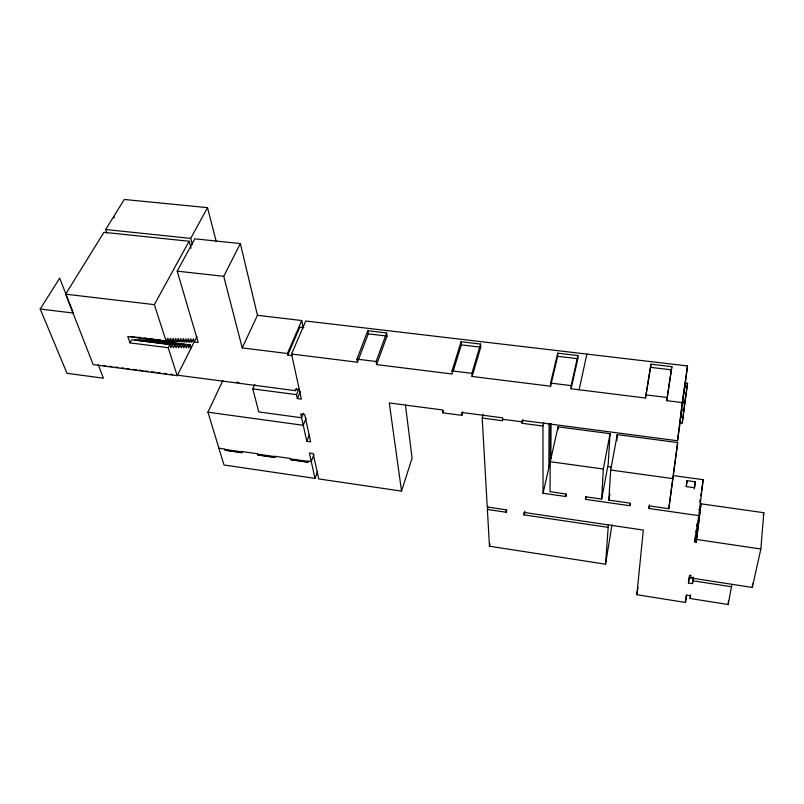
<?xml version="1.0" encoding="UTF-8"?>
<svg xmlns="http://www.w3.org/2000/svg" width="804" height="804" viewBox="0 0 804 804"><rect width="100%" height="100%" fill="white"/><g stroke="black" fill="none" stroke-linecap="round" stroke-linejoin="round"><path stroke-width="1.21" d="M548.881 467.486L549.062 423.246M550.378 423.618L550.047 491.686L565.865 493.947L565.815 496.52L543.052 493.254L542.951 426.03L543.816 422.401M291.561 354.031L357.448 362.222L356.956 359.127L367.79 330.725L386.613 332.956L376.131 361.498L376.584 364.604L452.29 374.011L452.039 370.895L461.094 341.75L480.581 344.052L471.908 373.347L472.109 376.473L550.559 386.221L550.569 383.076L557.715 353.167L577.895 355.559L577.805 358.715L571.091 388.774L645.491 398.02L650.999 364.192L671.863 366.654L666.747 400.663L682.234 402.583L687.5 365.941L305.761 321.007L291.561 354.031L301.349 399.106L297.369 398.573L296.505 394.643L298.847 388.995M550.861 458.772L551.062 423.607M550.559 386.221L557.674 356.323L557.715 353.167M558.066 429.256L558.097 426.834L610.055 433.657L608.216 464.019L601.653 499.083L585.634 496.782L585.523 499.354L629.823 505.726L630.225 503.344M571.091 388.774L571.172 385.629L577.895 355.559M601.653 499.083L603.332 469.023L610.055 433.657M629.823 505.726L630.045 503.143L608.799 500.108L610.698 470.038L617.251 434.602L677.671 442.552L668.807 508.701L649.2 505.897L648.928 508.47L698.787 515.645L694.746 541.936L696.224 542.147L700.998 503.817L763.8 512.711L760.865 548.991L752.283 587.453L689.249 577.684M488.008 507.053L487.385 509.455L489.465 546.228L605.553 564.197L608.347 524.911M616.839 440.682L617.251 434.602M611.975 524.871L605.553 564.197M752.283 587.453L752.594 583.754M645.491 398.02L650.999 364.192M690.576 594.759L690.113 598.488L728.153 604.528L728.514 600.879M728.153 604.528L731.952 584.357M690.113 598.488L690.546 595.764L686.566 595.141L685.44 602.457L636.848 594.709L643.311 530.067L523.977 512.439L524.027 514.892L607.914 527.313M666.747 400.663L671.863 366.654M689.048 578.026L688.435 582.96L692.475 583.593L693.229 577.423M692.475 583.593L693.36 577.141M668.807 508.701L677.671 442.552M542.951 426.03L522.158 423.296L522.097 420.381L677.521 440.763L682.234 402.583M682.596 401.286L679.943 422.723L682.244 423.015L687.541 383.297L685.219 383.016L682.596 401.286L684.938 401.578L687.541 383.297M694.746 541.936L695.631 534.72M695.932 532.318L696.224 529.916M696.676 526.308L696.967 523.906M698.787 515.645L703.198 479.697L673.481 475.616M696.224 542.147L700.194 509.686L698.746 509.485M682.556 404.523L682.847 402.131M683.149 399.739L683.44 397.357M683.892 393.769L684.184 391.377M684.626 387.789L684.928 385.407M682.737 404.392L683.038 401.91M683.35 399.437L683.661 396.955M684.114 393.226L684.425 390.754M684.737 388.272L685.038 385.789M685.35 383.307L687.5 365.941M685.44 602.457L686.355 595.04M682.244 423.015L684.938 401.578M695.289 481.787L694.535 487.726L686.264 486.581L687.058 480.651L695.289 481.787L694.254 488.953M686.224 486.701L687.058 480.651M680.636 417.869L680.988 415.437M681.511 411.799L681.862 409.377M677.521 440.763L680.305 421.366M680.817 417.728L681.169 415.306M681.691 411.668L682.043 409.246M699.792 502.008L700.173 499.525M700.736 495.807L701.118 493.334M701.5 490.852L703.198 479.697M688.435 582.96L689.631 575.212L691.048 575.433L690.666 577.905M700.063 509.907L700.998 503.817M648.928 508.47L649.491 504.882M636.848 594.709L637.984 587.392M697.591 526.54L697.962 524.138M608.799 500.108L609.904 494.048M585.523 499.354L586.015 496.902M565.815 496.52L566.328 494.088M579.121 389.769L586.88 354.092M763.267 515.153L763.8 512.711M543.052 493.254L558.097 426.834M524.027 514.892L524.871 511.294M487.385 509.455L506.188 512.248L506.781 509.867M489.465 546.228L490.068 543.846M522.158 423.296L523.052 419.758M506.188 512.248L506.098 509.796L487.244 507.012L482.209 418.04L483.204 414.472M222.879 380.463L207.945 412.201L224.004 464.983L314.987 478.38L309.389 453.024L313.178 453.556L318.696 478.923L401.548 491.113L389.287 402.965L442.572 409.95L442.833 412.854L461.868 415.356L462.893 411.879M472.109 376.473L480.752 347.197L480.581 344.052M442.833 412.854L443.547 410.553M453.014 371.679L461.315 344.886L461.094 341.75M401.548 491.113L412.08 458.139L405.457 405.075M376.584 364.604L387.025 336.062L386.613 332.956M314.987 478.38L317.6 471.476M357.448 362.222L368.252 333.841L367.79 330.725M313.932 454.582L311.259 461.506L307.741 461.004L308.022 462.26L290.586 459.747L290.284 458.481L274.606 456.23L274.928 457.486L257.712 455.004L257.37 453.747L241.843 451.506L242.205 452.763L225.19 450.31L224.818 449.054L218.889 448.2M306.806 441.336L300.766 413.97L304.696 414.502L310.645 441.868L306.806 441.336L309.51 434.482M306.073 418.321L303.269 425.306L207.945 412.201M303.43 413.266L301.611 417.768L258.767 411.939L252.808 388.885L254.808 384.412M297.369 398.573L300.224 391.659M176.458 375.066L295.631 390.694L296.575 388.422M291.892 355.569L287.772 355.056L287.43 353.519L301.721 320.525L257.461 315.319L240.346 243.572L194.809 238.818L177.202 271.149L198.196 342.434L194.206 341.941L193.302 338.886L191.784 341.881L186.88 341.278M287.772 355.056L299.802 327.208L303.852 327.69M287.43 353.519L242.225 347.901L257.461 315.319M191.081 248.315L189.121 241.25L103.927 232.316L65.626 294.174L93.194 364.644L177.202 375.669L197.01 336.394M242.225 347.901L223.733 276.315L240.346 243.572M153.453 340.303L190.257 344.896L188.719 347.921L187.794 344.856L150.83 340.233M187.794 344.856L186.247 347.901L185.302 344.815L148.177 340.172M185.644 341.368L189.332 341.831L190.86 338.816L191.784 341.881M145.504 340.112L182.789 344.775L181.222 347.841L180.257 344.735L142.81 340.042M180.629 341.258L184.357 341.72L185.915 338.675L186.85 341.77L183.151 341.308M185.302 344.815L183.744 347.871L182.789 344.775M186.85 341.77L188.397 338.745L189.332 341.831M180.257 344.735L178.669 347.82L177.694 344.695L140.077 339.981M179.342 341.348L181.835 341.66L183.402 338.605L184.357 341.72M177.694 344.695L176.096 347.79L175.101 344.645L137.333 339.921M176.86 341.298L179.282 341.599L180.87 338.534L181.835 341.66M175.101 344.645L173.493 347.76L172.488 344.604L134.549 339.851M168.197 340.484L176.709 341.549L178.307 338.454L179.282 341.599M172.488 344.604L170.86 347.74L169.855 344.564L131.745 339.78L130.027 342.896L168.207 347.71L177.202 375.669M165.554 340.424L174.106 341.489L175.724 338.383L176.709 341.549M168.207 347.71L169.855 344.564M164.117 340.514L171.483 341.429L173.111 338.313L174.106 341.489M142.951 338.142L168.83 341.368L170.468 338.233L171.483 341.429M130.027 342.896L127.776 336.514L166.157 341.308L167.805 338.162L168.83 341.368M166.157 341.308L154.368 304.646L189.121 241.25M192.347 244.376L190.689 238.386L207.532 207.653L124.258 199.472L113.394 217.03L114.379 217.13L113.957 217.814L112.972 217.713L105.666 229.512L106.872 233.039M98.148 364.534L103.435 378.192L67.013 373.327L40.2 309.017L59.687 278.144L72.752 311.55M105.666 229.512L190.689 238.386M177.202 271.149L223.733 276.315M65.626 294.174L154.368 304.646M368.252 333.841L387.025 336.062M461.315 344.886L480.752 347.197M557.674 356.323L577.805 358.715M650.707 367.378L671.511 369.84M40.2 309.017L73.536 313.078M356.956 359.127L376.131 361.498M452.039 370.895L471.908 373.347M550.569 383.076L571.172 385.629M645.783 394.854L667.089 397.498M170.81 340.544L173.232 340.846M138.358 337.298L140.811 337.6M144.489 338.062L146.941 338.363M150.629 338.826L154.308 339.288M157.986 339.74L160.438 340.052M130.63 336.605L140.489 337.831M299.319 389.769L295.309 389.247L295.631 390.694M236.406 382.232L238.858 382.553M103.213 365.458L105.696 365.79M109.424 366.272L111.907 366.604M115.625 367.086L118.108 367.418M121.836 367.9L124.318 368.232M126.801 368.554L129.283 368.885M133.002 369.368L136.73 369.86M139.213 370.182L142.941 370.674M145.423 370.996L147.906 371.317M151.624 371.81L155.353 372.302M157.835 372.624L160.318 372.945M164.046 373.438L166.528 373.759M170.247 374.252L172.729 374.574M502.651 419.286L522.128 421.839M482.209 418.04L502.701 420.733L502.59 417.829L461.647 412.452L461.868 415.356M252.808 388.885L296.505 394.643M607.834 466.591L611.542 467.104M550.207 461.697L603.332 469.023M610.698 470.038L672.526 478.561M224.929 449.426L241.954 451.888M257.471 454.119L274.707 456.602M290.375 458.863L307.821 461.375M225.12 450.059L242.125 452.511M257.642 454.752L274.867 457.235M290.525 459.496L307.962 462.009M696.636 539.484L760.865 548.991M692.917 580.779L731.72 586.799M190.257 344.896L191.181 347.951M207.532 207.653L216.236 241.501M301.721 320.525L303.178 327.761M120.791 337.027L120.791 337.027M125.926 337.66L125.926 337.66"/></g></svg>
